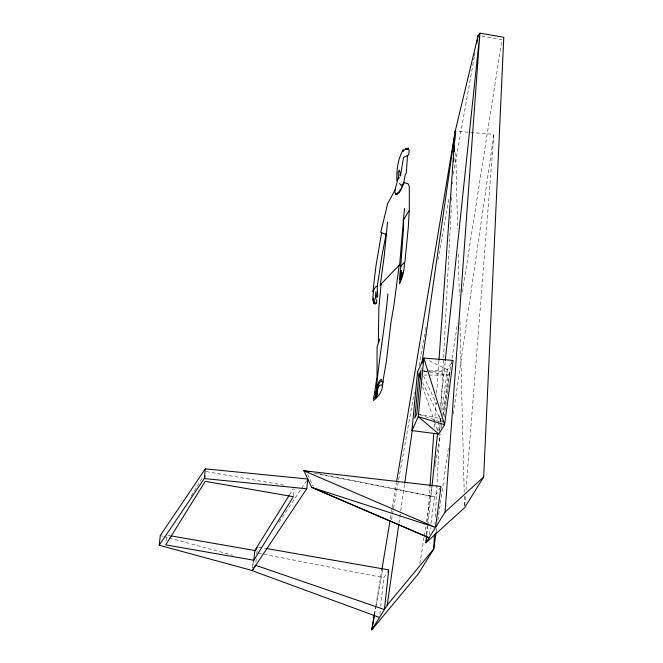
<?xml version="1.0" encoding="UTF-8"?>
<svg xmlns="http://www.w3.org/2000/svg" width="663" height="663" viewBox="0 0 663 663"><rect width="100%" height="100%" fill="white"/><g stroke="black" fill="none" stroke-linecap="round" stroke-linejoin="round"><path stroke-width="0.5" stroke-dasharray="3.31 2.49" d="M434.969 524.276L435.077 522.204M435.342 517.032L439.552 435.309M439.818 430.138L440.191 422.903M440.249 421.867L440.514 416.695M440.887 409.452L443.497 358.766M443.547 357.73L451.379 205.663M451.652 200.491L451.967 194.284M452.498 183.941L452.605 181.877M426.591 534.494L427.171 526.24M427.469 522.121L430.03 486.012M434.207 427.221L434.497 423.093M434.572 422.066L435.964 402.466M436.619 393.184L438.964 360.175M464.755 505.637L465.567 495.327M465.973 490.172L493.91 134.382L456.235 131.266M426.873 534.511L427.743 526.273M427.85 525.245L431.994 486.128M437.878 430.536L439.619 414.06M440.497 405.822L445.18 361.559M166.156 540.983L166.686 536.118M205.696 477.451L205.903 475.504M253.191 561.528L252.528 567.619L253.332 560.807M255.893 562.216L256.332 558.147M256.772 554.086L257.219 550.025M293.444 495.733L294.19 488.921M379.849 614.402L380.289 610.325M380.728 606.255L383.827 577.746L388.186 570.735M439.072 431.978L440.29 422.795M440.423 421.776L440.829 418.709M441.782 411.566L447.351 369.714L452.614 361.252M442.826 415.311L448.171 375.092L450.044 372.076L421.958 370.6M444.028 417.325L450.044 372.076M429.483 534.734L430.436 527.574M430.983 523.488L434.522 496.894L440.447 487.371M398.977 523.182L400.593 511.919M400.734 510.9L404.554 484.288M421.005 369.656L421.295 367.609M436.221 531.693L436.967 526.571M437.853 520.43L448.412 447.724M453.318 413.936L493.91 134.382M419.87 563.674L424.03 537.113M424.187 536.094L425.787 525.875M426.433 521.789L432.036 486.037M435.077 466.628L435.392 464.581M435.558 463.561L440.199 433.934M441.16 427.809L442.113 421.676M443.075 415.544L457.487 323.602M462.442 291.935L501.982 39.606L481.114 35.959M374.363 614.551L375.722 606.396M375.896 605.377L381.863 569.683M390.391 518.698L391.419 512.574M391.593 511.554L392.098 508.496M392.272 507.477L396.366 483.004M374.537 614.56L375.631 608.435M375.813 607.416L382.559 569.699M391.501 519.734L414.292 392.289M419.041 365.785L425.24 331.119M425.422 330.099L425.969 327.041M438.003 259.747L449.133 197.549M453.326 174.104L473.573 60.93M473.755 59.91L474.302 56.852M474.484 55.833L475.031 52.775M191.159 495.982L203.077 476.83M289.524 494.805L293.311 488.714M441.89 422.348L443.29 420.093M279.131 522.079L306.646 480.766M423.682 371.537L447.351 369.714L427.453 359.86M423.955 375.067L427.991 375.067M429.002 375.076L448.171 375.092L423.98 371.056M206.326 471.608L286.3 485.565M258.562 547.149L265.681 548.392M167.805 535.323L169.827 535.679M258.23 553.174L383.827 577.746M314.486 473.316L434.522 496.894L318.107 473.589M417.856 413.828L441.773 418.917M161.258 535.779L163.239 536.317M164.225 536.582L168.187 537.66M169.181 537.933L232.547 555.155M419.754 414.624L439.967 421.676M422.513 382.476L441.442 421.428M423.591 376.178L436.743 404.331M307.698 474.493L313.267 486.476M422.497 386.546L434.141 420.458M434.472 421.428L437.795 431.116M455.763 152.904L457.636 228.42M458.282 254.277L459.31 295.657M459.956 321.514L464.208 492.186M464.307 496.322L464.539 505.637"/><path stroke-width="0.99" d="M376.882 391.642L377.661 394.178L376.012 397.601L376.559 397.651C381.225 393.855 384.673 384.648 381.258 379.327C377.462 381.938 377.148 387.391 376.882 391.642L378.532 386.819L379.684 385.236L381.639 384.83L382.253 386.421M378.349 342.398L378.83 308.254L381.126 283.988L399.656 264.728L404.463 208.439M399.557 183.485L401.198 185.458L404.422 182.706L408.209 183.858L409.32 186.568L409.303 210.237L408.317 226.879L404.944 261.86L404.463 262.341C404.347 269.534 402.947 276.968 399.565 283.333M426.516 535.53L426.002 542.748L464.597 507.701L483.675 477.029L503.789 37.31L479.937 33.15L478.131 35.437L455.216 131.183L396.54 481.984M434.439 534.618L433.693 549.105L418.27 573.893L371.802 629.85L374.363 614.551M453.674 161.184L453.832 158.084M454.155 151.877L454.47 145.669M454.685 141.534L455.216 131.183L421.883 363.515M372.987 299.419L373.841 303.314M430.03 486.012L433.768 433.411M438.964 360.175L455.216 131.183L455.274 133.255M426.657 536.574L426.002 542.748L445.088 512.076L479.937 33.15L445.287 360.531M381.126 283.988L380.197 285.455L384.2 256.316L387.54 222.072M411.938 430.602L417.516 372.009L423.839 358.07L453.136 360.407L444.591 424.718L438.798 434.025L411.938 430.602L418.262 416.662L423.839 358.07L444.591 424.718L418.262 416.662L438.798 434.025M386.189 233.699L381.971 255.57L377.33 286.01L375.606 286.814L373.659 289.839L372.797 298.582L373.907 303.613L375.44 304.01L376.418 303.132L376.766 301.441L375.366 297.496L375.954 291.563L376.775 297.629L377.753 296.195L377.123 286.101M431.994 486.128L437.555 433.619M159.211 545.243L160.272 535.505L205.339 468.832L307.789 479.051L306.729 488.78L252.28 570.536L159.211 545.243L204.279 478.562L205.339 468.832M253.805 560.243L293.344 496.703L205.273 481.338L165.733 544.878L253.805 560.243L254.857 550.514L288.985 495.675M399.201 265.051L393.731 306.546L390.988 322.367L386.289 362.139L383.297 378.954L383.164 382.924L382.717 383.04M387.863 293.817C385.004 327.804 378.241 361.393 375.863 395.388L377.156 393.051M435.541 527.408L440.986 486.509L303.936 470.755L311.643 487.346L429.077 537.801L311.643 487.346L435.541 527.408L303.936 470.755L308.999 471.766M374.355 615.579L371.802 629.85L387.225 605.062L398.828 524.201M404.703 483.261L412.776 426.972M436.072 532.72L433.693 549.105L387.225 605.062M398.214 177.692L394.825 190.853L395.471 194.267L396.88 194.582L399.176 192.61L400.684 190.422L403.775 183.005M381.863 569.683L390.051 520.737M381.598 232.738L375.987 265.788L372.913 291.695L373.659 289.839M476.672 43.601L478.131 35.437M376.559 397.651L373.625 400.593L373.973 395.72L376.004 391.709M402.731 272.626L399.408 283.772L401.372 273.023L401.38 270.289L399.383 279.819L400.493 268.242L401.049 265.962L404.463 262.341M403.643 183.063L405.317 174.394L406.336 173.035L407.43 156.335L408.01 154.927L408.698 154.835L409.195 149.888L408.176 149.639L408.317 147.932L407.165 149.647L407.19 148.578L405.839 149.681L406.054 148.28L402.864 151.636L403.253 149.656C397.833 158.996 396.515 169.844 396.855 180.452L397.137 180.792M399.308 177.303L398.513 178.778L398.181 172.496L399.292 170.084L400.179 173.035L399.963 175.687L400.551 175.886L403.469 157.661L406.436 155.755L407.43 156.335M379.791 339.108L377.081 346.882L377.032 376.625L374.371 393.996L375.142 392.761M403.411 184.107L400.253 190.082L398.48 192.328L395.471 194.267M408.905 210.933L403.17 220.439M255.147 550.837L257.07 547.746M373.377 398.712L376.054 396.018M395.397 189.336L387.706 203.558L380.736 232.415L385.601 234.246L386.479 233.426M401.049 265.962L400.717 266.352L403.61 226.671L403.353 220.215M445.088 512.076L483.675 477.029M420.93 375.067L418.908 375.059L414.814 418.121L416.861 413.613L420.955 370.551L418.908 375.059L420.715 378.772M204.279 478.562L306.729 488.78M266.7 548.566L388.733 569.865L384.424 609.57L255.562 565.266L252.197 570.669L379.518 617.452M170.839 535.853L254.857 550.514M303.936 470.755L306.414 471.725M376.103 303.09L374.794 302.552L373.766 298.118M417.516 372.009L418.179 373.949M376.012 397.601C376.369 392.04 376.667 385.468 380.769 381.324L381.896 381.474L382.485 382.601L382.526 385.344"/></g></svg>
